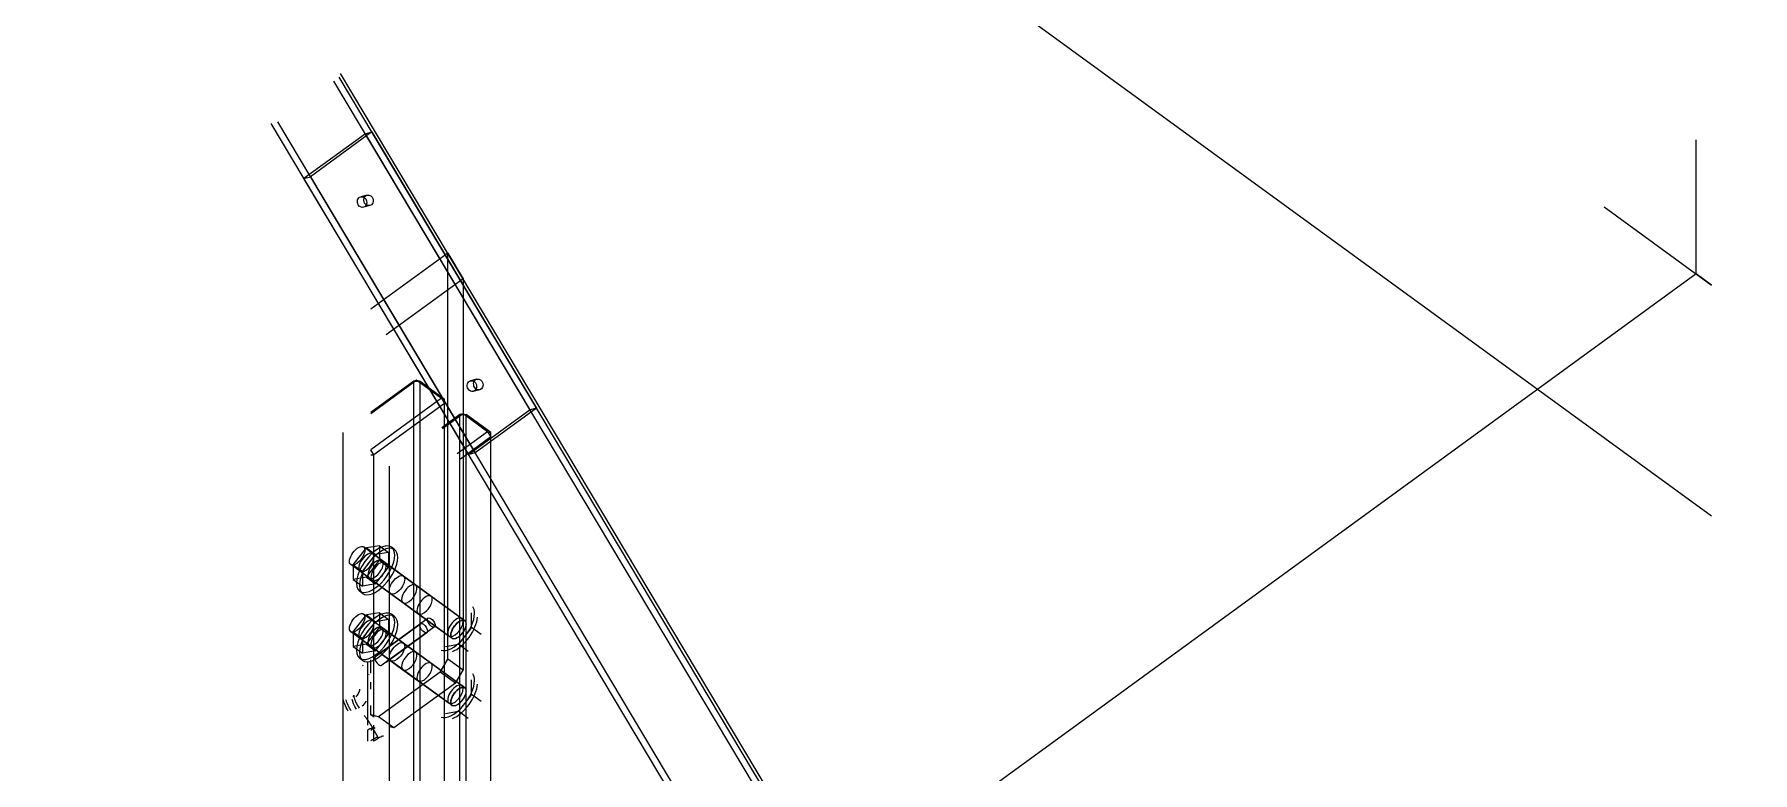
# Model space of a CAD drawing. Extents: x 0 to 478, y 0 to 494.
# Drawn here: x 197.9 to 277.1, y 369.1 to 403.1 of the extents above; entities that cross this region are included whole.
import ezdxf

# ---------------------------------------------------------------- set-up
doc = ezdxf.new("R2010")
doc.units = 0
doc.layers.get('0').update_dxf_attribs({"linetype": 'CONTINUOUS'})

msp = doc.modelspace()

# ---------------------------------------------------------------- linework, layer by layer
at = {"color": 253}
for p, q in [((275.171, 380.887), (133.75, 483.789)), ((355.858, 159.511), (211.707, 400.911)), ((356.154, 159.589), (211.946, 401.084)), ((356.21, 159.767), (212.003, 401.264)), ((353.028, 157.452), (208.821, 398.949)), ((353.325, 157.532), (209.119, 399.027)), ((213.154, 398.487), (210.324, 396.43)), ((213.45, 398.568), (210.621, 396.508)), ((213.154, 398.487), (213.45, 398.568)), ((220.743, 385.78), (213.154, 398.487)), ((213.45, 398.568), (221.039, 385.858)), ((274.464, 392.035), (274.464, 398.209)), ((210.324, 396.43), (210.621, 396.508)), ((217.915, 383.72), (210.324, 396.43)), ((210.621, 396.508), (218.211, 383.801)), ((213.236, 395.661), (212.94, 395.584)), ((213.365, 395.178), (213.068, 395.101)), ((270.221, 395.122), (275.171, 391.52)), ((216.947, 392.98), (213.413, 390.412)), ((216.947, 392.98), (217.656, 391.799)), ((216.947, 374.304), (216.947, 392.98)), ((274.464, 392.035), (202.692, 339.815)), ((217.656, 391.799), (214.12, 389.227)), ((217.656, 391.799), (217.656, 373.789)), ((275.171, 391.52), (274.464, 392.035)), ((215.533, 387.135), (213.413, 385.59)), ((215.393, 387.1), (213.413, 385.66)), ((215.533, 387.135), (215.393, 387.1)), ((215.393, 328.035), (215.393, 387.1)), ((215.393, 387.1), (215.675, 387.1)), ((215.533, 387.135), (215.675, 387.1)), ((215.533, 387.135), (216.665, 386.309)), ((215.675, 328.035), (215.675, 387.1)), ((215.675, 387.1), (216.807, 386.274)), ((218.295, 387.188), (217.999, 387.11)), ((216.665, 386.309), (213.413, 383.942)), ((216.665, 386.309), (216.807, 386.274)), ((216.665, 386.309), (216.807, 386.073)), ((216.807, 327.212), (216.807, 386.274)), ((216.807, 386.073), (216.807, 386.274)), ((218.424, 386.704), (218.128, 386.627)), ((216.807, 386.073), (213.553, 383.702)), ((217.514, 385.554), (216.676, 384.944)), ((217.656, 385.59), (216.703, 384.898)), ((216.807, 327.006), (216.807, 386.073)), ((217.656, 385.59), (217.514, 385.554)), ((217.514, 326.492), (217.514, 385.554)), ((217.514, 385.554), (217.796, 385.554)), ((218.787, 384.768), (217.656, 385.59)), ((217.656, 385.59), (217.796, 385.554)), ((218.928, 384.732), (217.796, 385.554)), ((217.796, 326.492), (217.796, 385.554)), ((220.743, 385.78), (217.915, 383.72)), ((221.039, 385.858), (218.211, 383.801)), ((221.039, 385.858), (220.743, 385.78)), ((212.139, 325.669), (212.139, 384.732)), ((218.787, 384.768), (217.39, 383.752)), ((218.787, 384.768), (218.928, 384.528)), ((218.787, 384.768), (218.928, 384.732)), ((218.928, 384.528), (218.928, 384.732)), ((218.928, 325.669), (218.928, 384.732)), ((213.553, 383.702), (213.413, 383.942)), ((218.928, 384.528), (217.532, 383.512)), ((218.928, 381.173), (218.928, 384.528)), ((213.413, 383.702), (213.553, 383.702)), ((213.553, 371.63), (213.553, 383.702)), ((214.261, 324.124), (214.261, 383.187)), ((218.211, 383.801), (217.915, 383.72)), ((212.6, 378.647), (213.201, 379.42)), ((214.909, 378.121), (213.07, 379.462)), ((213.801, 379.522), (213.201, 379.42)), ((213.201, 379.42), (213.625, 379.113)), ((213.918, 378.841), (213.494, 379.151)), ((214.226, 379.211), (213.625, 379.113)), ((213.801, 379.522), (214.226, 379.211)), ((213.801, 379.522), (213.801, 378.848)), ((214.226, 379.211), (214.226, 378.541)), ((214.501, 379.345), (214.359, 379.451)), ((214.321, 377.313), (212.483, 378.65)), ((212.6, 378.647), (213.024, 378.337)), ((212.6, 378.647), (212.6, 377.973)), ((213.33, 378.033), (212.906, 378.344)), ((213.024, 378.337), (213.625, 379.113)), ((213.201, 378.072), (213.801, 378.848)), ((213.625, 377.765), (214.226, 378.541)), ((213.801, 378.848), (214.226, 378.541)), ((214.06, 378.739), (213.918, 378.841)), ((214.06, 378.739), (215.474, 377.712)), ((213.201, 378.072), (212.6, 377.973)), ((212.6, 377.973), (213.024, 377.666)), ((213.024, 378.337), (213.024, 377.666)), ((213.625, 377.765), (213.024, 377.666)), ((213.201, 378.072), (213.625, 377.765)), ((213.472, 377.931), (213.33, 378.033)), ((213.472, 377.931), (214.886, 376.904)), ((217.737, 376.065), (214.909, 378.121)), ((215.474, 377.712), (216.181, 377.197)), ((213.031, 377.324), (212.889, 377.43)), ((217.148, 375.253), (214.321, 377.313)), ((214.886, 376.904), (215.593, 376.389)), ((216.181, 377.197), (217.595, 376.167)), ((212.6, 375.56), (213.201, 376.333)), ((213.024, 375.25), (213.625, 376.022)), ((214.909, 375.035), (213.07, 376.375)), ((213.801, 376.435), (213.201, 376.333)), ((213.201, 376.333), (213.625, 376.022)), ((213.918, 375.754), (213.494, 376.065)), ((216.045, 376.188), (213.619, 374.421)), ((214.226, 376.125), (213.625, 376.022)), ((213.801, 376.435), (214.226, 376.125)), ((213.801, 376.435), (213.801, 375.761)), ((214.226, 376.125), (214.226, 375.451)), ((214.501, 376.259), (214.359, 376.364)), ((215.593, 376.389), (217.008, 375.359)), ((217.737, 376.065), (217.595, 376.167)), ((218.044, 375.761), (218.044, 376.435)), ((214.321, 374.227), (212.483, 375.564)), ((212.6, 375.56), (213.024, 375.25)), ((212.6, 375.56), (212.6, 374.886)), ((213.33, 374.946), (212.906, 375.253)), ((213.024, 375.25), (213.024, 374.576)), ((213.201, 374.985), (213.801, 375.761)), ((213.619, 374.421), (215.69, 375.931)), ((213.625, 374.678), (214.226, 375.451)), ((213.801, 375.761), (214.226, 375.451)), ((216.338, 375.782), (213.913, 374.019)), ((214.06, 375.652), (213.918, 375.754)), ((214.06, 375.652), (215.474, 374.625)), ((214.12, 374.167), (215.985, 375.525)), ((217.148, 375.253), (217.008, 375.359)), ((218.044, 375.761), (217.443, 374.985)), ((218.496, 375.43), (218.044, 375.761)), ((212.139, 373.888), (212.139, 374.392)), ((213.201, 374.985), (212.6, 374.886)), ((212.6, 374.886), (213.024, 374.576)), ((213.625, 374.678), (213.024, 374.576)), ((213.201, 374.985), (213.625, 374.678)), ((213.472, 374.844), (213.33, 374.946)), ((213.472, 374.844), (214.886, 373.814)), ((217.737, 372.978), (214.909, 375.035)), ((215.474, 374.625), (216.181, 374.11)), ((216.841, 374.886), (217.443, 374.985)), ((217.895, 374.657), (217.443, 374.985)), ((213.031, 374.237), (212.889, 374.34)), ((213.019, 373.987), (213.061, 374.015)), ((213.271, 371.263), (213.271, 374.17)), ((213.413, 373.655), (213.413, 374.273)), ((216.595, 373.705), (213.765, 371.648)), ((217.148, 372.166), (214.321, 374.227)), ((214.886, 373.814), (215.593, 373.302)), ((216.181, 374.11), (217.595, 373.08)), ((216.595, 373.705), (216.947, 374.304)), ((217.302, 373.189), (216.595, 373.705)), ((217.656, 373.789), (216.947, 374.304)), ((217.302, 373.189), (217.656, 373.789)), ((213.313, 373.581), (213.326, 373.588)), ((213.413, 372.921), (213.413, 373.239)), ((217.302, 373.189), (214.474, 371.133)), ((215.593, 373.302), (217.008, 372.272)), ((217.737, 372.978), (217.595, 373.08)), ((218.044, 372.674), (218.044, 373.348)), ((212.139, 371.941), (212.139, 372.77)), ((213.413, 371.733), (213.413, 372.159)), ((217.148, 372.166), (217.008, 372.272)), ((218.044, 372.674), (217.443, 371.898)), ((218.496, 372.343), (218.044, 372.674)), ((213.519, 371.655), (213.413, 371.733)), ((213.765, 371.648), (213.413, 371.733)), ((213.553, 370.523), (213.553, 371.263)), ((214.474, 371.133), (213.765, 371.648)), ((216.841, 371.8), (217.443, 371.898)), ((217.895, 371.57), (217.443, 371.898)), ((213.271, 370.519), (213.271, 371.038)), ((213.746, 370.699), (213.494, 371.122)), ((214.474, 371.133), (214.261, 371.186)), ((214.261, 369.341), (214.261, 370.314))]:
    msp.add_line(p, q, dxfattribs=at)
for points in [[(212.827, 395.213), (212.787, 395.28), (212.776, 395.365), (212.798, 395.439)], [(212.798, 395.439), (212.82, 395.513), (212.872, 395.566), (212.94, 395.584)], [(213.068, 395.101), (212.979, 395.076), (212.882, 395.122), (212.827, 395.213)], [(212.94, 395.584), (213.055, 395.616), (213.175, 395.531), (213.211, 395.397)], [(213.211, 395.397), (213.247, 395.263), (213.183, 395.129), (213.068, 395.101)], [(213.123, 395.291), (213.083, 395.358), (213.072, 395.443), (213.094, 395.517)], [(213.094, 395.517), (213.116, 395.591), (213.169, 395.644), (213.236, 395.661)], [(213.365, 395.178), (213.275, 395.157), (213.178, 395.199), (213.123, 395.291)], [(213.236, 395.661), (213.35, 395.693), (213.472, 395.609), (213.508, 395.474)], [(213.508, 395.474), (213.543, 395.34), (213.479, 395.21), (213.365, 395.178)], [(217.858, 386.965), (217.88, 387.036), (217.933, 387.092), (217.999, 387.11)], [(217.999, 387.11), (218.114, 387.138), (218.236, 387.057), (218.272, 386.923)], [(218.155, 387.043), (218.176, 387.117), (218.229, 387.17), (218.295, 387.188)], [(218.295, 387.188), (218.411, 387.219), (218.532, 387.135), (218.568, 387.001)], [(217.887, 386.74), (217.846, 386.807), (217.835, 386.891), (217.858, 386.965)], [(218.128, 386.627), (218.039, 386.602), (217.941, 386.648), (217.887, 386.74)], [(218.272, 386.923), (218.307, 386.789), (218.243, 386.659), (218.128, 386.627)], [(218.184, 386.817), (218.142, 386.888), (218.131, 386.969), (218.155, 387.043)], [(218.424, 386.704), (218.335, 386.683), (218.237, 386.726), (218.184, 386.817)], [(218.568, 387.001), (218.604, 386.87), (218.539, 386.736), (218.424, 386.704)], [(212.483, 378.65), (212.374, 378.732), (212.418, 378.975), (212.58, 379.197)], [(212.58, 379.197), (212.743, 379.423), (212.962, 379.539), (213.07, 379.462)], [(213.13, 379.314), (213.13, 379.162), (213.028, 378.954), (212.878, 378.802)], [(213.494, 379.151), (213.386, 379.229), (213.166, 379.113), (213.005, 378.89)], [(213.07, 379.462), (213.11, 379.43), (213.13, 379.381), (213.13, 379.314)], [(214.359, 379.451), (214.089, 379.645), (213.541, 379.353), (213.134, 378.795)], [(214.501, 379.345), (214.231, 379.543), (213.681, 379.25), (213.276, 378.693)], [(213.553, 379.003), (213.553, 379.074), (213.533, 379.123), (213.494, 379.151)], [(214.508, 379.081), (214.508, 379.25), (214.457, 379.377), (214.359, 379.451)], [(214.65, 378.979), (214.65, 379.148), (214.598, 379.275), (214.501, 379.345)], [(212.878, 378.802), (212.729, 378.65), (212.568, 378.587), (212.483, 378.65)], [(213.134, 378.795), (212.728, 378.238), (212.619, 377.624), (212.889, 377.43)], [(213.276, 378.693), (212.87, 378.135), (212.76, 377.522), (213.031, 377.324)], [(213.005, 378.89), (212.842, 378.668), (212.798, 378.421), (212.906, 378.344)], [(212.906, 378.344), (212.992, 378.28), (213.154, 378.34), (213.303, 378.492)], [(213.428, 378.58), (213.267, 378.358), (213.222, 378.114), (213.33, 378.033)], [(213.428, 378.58), (213.267, 378.358), (213.222, 378.114), (213.33, 378.033)], [(213.303, 378.492), (213.451, 378.643), (213.553, 378.852), (213.553, 379.003)], [(213.57, 378.478), (213.407, 378.255), (213.363, 378.012), (213.472, 377.931)], [(213.57, 378.478), (213.407, 378.255), (213.363, 378.012), (213.472, 377.931)], [(213.918, 378.841), (213.811, 378.922), (213.59, 378.806), (213.428, 378.58)], [(213.918, 378.841), (213.811, 378.922), (213.59, 378.806), (213.428, 378.58)], [(214.06, 378.739), (213.952, 378.82), (213.732, 378.7), (213.57, 378.478)], [(214.06, 378.739), (213.952, 378.82), (213.732, 378.7), (213.57, 378.478)], [(213.727, 378.185), (213.876, 378.337), (213.978, 378.545), (213.978, 378.696)], [(213.727, 378.185), (213.876, 378.337), (213.978, 378.545), (213.978, 378.696)], [(213.869, 378.083), (214.018, 378.234), (214.12, 378.442), (214.12, 378.594)], [(213.869, 378.083), (214.018, 378.234), (214.12, 378.442), (214.12, 378.594)], [(213.881, 377.804), (214.253, 378.185), (214.508, 378.703), (214.508, 379.081)], [(213.978, 378.696), (213.978, 378.763), (213.957, 378.813), (213.918, 378.841)], [(213.978, 378.696), (213.978, 378.763), (213.957, 378.813), (213.918, 378.841)], [(214.022, 377.702), (214.395, 378.083), (214.65, 378.601), (214.65, 378.979)], [(214.12, 378.594), (214.12, 378.661), (214.099, 378.71), (214.06, 378.739)], [(214.12, 378.594), (214.12, 378.661), (214.099, 378.71), (214.06, 378.739)], [(212.889, 377.43), (213.105, 377.271), (213.508, 377.423), (213.881, 377.804)], [(213.031, 377.324), (213.246, 377.169), (213.65, 377.321), (214.022, 377.702)], [(213.33, 378.033), (213.417, 377.97), (213.578, 378.033), (213.727, 378.185)], [(213.33, 378.033), (213.417, 377.97), (213.578, 378.033), (213.727, 378.185)], [(213.472, 377.931), (213.559, 377.871), (213.72, 377.931), (213.869, 378.083)], [(213.472, 377.931), (213.559, 377.871), (213.72, 377.931), (213.869, 378.083)], [(214.321, 377.313), (214.212, 377.391), (214.256, 377.638), (214.419, 377.86)], [(214.419, 377.86), (214.581, 378.083), (214.8, 378.202), (214.909, 378.121)], [(214.968, 377.977), (214.968, 377.825), (214.866, 377.617), (214.716, 377.465)], [(214.909, 378.121), (214.948, 378.097), (214.968, 378.044), (214.968, 377.977)], [(215.474, 377.712), (215.367, 377.79), (215.146, 377.673), (214.983, 377.451)], [(215.474, 377.712), (215.367, 377.79), (215.146, 377.673), (214.983, 377.451)], [(215.283, 377.052), (215.432, 377.204), (215.533, 377.412), (215.533, 377.564)], [(215.283, 377.052), (215.432, 377.204), (215.533, 377.412), (215.533, 377.564)], [(215.533, 377.564), (215.533, 377.631), (215.513, 377.684), (215.474, 377.712)], [(215.533, 377.564), (215.533, 377.631), (215.513, 377.684), (215.474, 377.712)], [(214.716, 377.465), (214.568, 377.313), (214.406, 377.25), (214.321, 377.313)], [(214.983, 377.451), (214.821, 377.225), (214.778, 376.982), (214.886, 376.904)], [(214.983, 377.451), (214.821, 377.225), (214.778, 376.982), (214.886, 376.904)], [(214.886, 376.904), (214.973, 376.841), (215.134, 376.901), (215.283, 377.052)], [(214.886, 376.904), (214.973, 376.841), (215.134, 376.901), (215.283, 377.052)], [(215.69, 376.936), (215.529, 376.71), (215.485, 376.467), (215.593, 376.389)], [(215.69, 376.936), (215.529, 376.71), (215.485, 376.467), (215.593, 376.389)], [(216.181, 377.197), (216.074, 377.275), (215.853, 377.158), (215.69, 376.936)], [(216.181, 377.197), (216.074, 377.275), (215.853, 377.158), (215.69, 376.936)], [(215.99, 376.537), (216.138, 376.693), (216.24, 376.901), (216.24, 377.049)], [(215.99, 376.537), (216.138, 376.693), (216.24, 376.901), (216.24, 377.049)], [(216.24, 377.049), (216.24, 377.119), (216.22, 377.169), (216.181, 377.197)], [(216.24, 377.049), (216.24, 377.119), (216.22, 377.169), (216.181, 377.197)], [(212.483, 375.564), (212.374, 375.645), (212.418, 375.888), (212.58, 376.111)], [(212.58, 376.111), (212.743, 376.333), (212.962, 376.453), (213.07, 376.375)], [(213.13, 376.227), (213.13, 376.075), (213.028, 375.867), (212.878, 375.715)], [(213.494, 376.065), (213.386, 376.142), (213.166, 376.026), (213.005, 375.804)], [(213.07, 376.375), (213.11, 376.343), (213.13, 376.294), (213.13, 376.227)], [(214.359, 376.364), (214.089, 376.559), (213.541, 376.266), (213.134, 375.708)], [(214.501, 376.259), (214.231, 376.456), (213.681, 376.163), (213.276, 375.606)], [(213.553, 375.916), (213.553, 375.987), (213.533, 376.036), (213.494, 376.065)], [(213.881, 374.717), (214.253, 375.098), (214.508, 375.617), (214.508, 375.994)], [(214.508, 375.994), (214.508, 376.163), (214.457, 376.29), (214.359, 376.364)], [(214.65, 375.892), (214.65, 376.061), (214.598, 376.188), (214.501, 376.259)], [(215.593, 376.389), (215.68, 376.326), (215.841, 376.386), (215.99, 376.537)], [(215.593, 376.389), (215.68, 376.326), (215.841, 376.386), (215.99, 376.537)], [(216.014, 376.111), (216.014, 376.146), (216.025, 376.174), (216.045, 376.188)], [(216.14, 375.857), (216.065, 375.934), (216.014, 376.036), (216.014, 376.111)], [(216.045, 376.188), (216.099, 376.223), (216.209, 376.167), (216.29, 376.054)], [(216.29, 376.054), (216.371, 375.945), (216.392, 375.821), (216.338, 375.782)], [(217.595, 376.167), (217.488, 376.248), (217.268, 376.132), (217.106, 375.906)], [(217.595, 376.167), (217.488, 376.248), (217.268, 376.132), (217.106, 375.906)], [(217.737, 376.065), (217.629, 376.142), (217.409, 376.026), (217.246, 375.804)], [(217.376, 375.948), (217.42, 375.987), (217.466, 376.022), (217.511, 376.047)], [(217.404, 375.511), (217.554, 375.662), (217.656, 375.871), (217.656, 376.022)], [(217.404, 375.511), (217.554, 375.662), (217.656, 375.871), (217.656, 376.022)], [(217.511, 376.047), (217.588, 376.086), (217.658, 376.1), (217.709, 376.079)], [(217.656, 376.022), (217.656, 376.089), (217.635, 376.139), (217.595, 376.167)], [(217.656, 376.022), (217.656, 376.089), (217.635, 376.139), (217.595, 376.167)], [(217.618, 375.193), (217.96, 375.571), (218.185, 376.051), (218.185, 376.407)], [(217.709, 376.079), (217.719, 376.075), (217.729, 376.072), (217.737, 376.065)], [(217.796, 375.916), (217.796, 375.987), (217.775, 376.036), (217.737, 376.065)], [(217.737, 376.065), (217.754, 376.054), (217.767, 376.036), (217.777, 376.015)], [(217.777, 376.015), (217.789, 375.987), (217.796, 375.955), (217.796, 375.916)], [(217.933, 375.303), (218.157, 375.613), (218.302, 375.955), (218.324, 376.23)], [(218.185, 376.407), (218.185, 376.534), (218.156, 376.636), (218.099, 376.71)], [(212.878, 375.715), (212.729, 375.564), (212.568, 375.5), (212.483, 375.564)], [(213.134, 375.708), (212.728, 375.147), (212.619, 374.537), (212.889, 374.34)], [(213.276, 375.606), (212.87, 375.049), (212.76, 374.435), (213.031, 374.237)], [(213.005, 375.804), (212.842, 375.581), (212.798, 375.334), (212.906, 375.253)], [(212.906, 375.253), (212.992, 375.193), (213.154, 375.253), (213.303, 375.405)], [(213.428, 375.493), (213.267, 375.271), (213.222, 375.027), (213.33, 374.946)], [(213.428, 375.493), (213.267, 375.271), (213.222, 375.027), (213.33, 374.946)], [(213.303, 375.405), (213.451, 375.557), (213.553, 375.765), (213.553, 375.916)], [(213.57, 375.391), (213.407, 375.169), (213.363, 374.922), (213.472, 374.844)], [(213.57, 375.391), (213.407, 375.169), (213.363, 374.922), (213.472, 374.844)], [(213.918, 375.754), (213.811, 375.835), (213.59, 375.719), (213.428, 375.493)], [(213.918, 375.754), (213.811, 375.835), (213.59, 375.719), (213.428, 375.493)], [(214.06, 375.652), (213.952, 375.733), (213.732, 375.613), (213.57, 375.391)], [(214.06, 375.652), (213.952, 375.733), (213.732, 375.613), (213.57, 375.391)], [(213.727, 375.098), (213.876, 375.25), (213.978, 375.458), (213.978, 375.61)], [(213.727, 375.098), (213.876, 375.25), (213.978, 375.458), (213.978, 375.61)], [(213.869, 374.996), (214.018, 375.147), (214.12, 375.356), (214.12, 375.507)], [(213.869, 374.996), (214.018, 375.147), (214.12, 375.356), (214.12, 375.507)], [(213.978, 375.61), (213.978, 375.677), (213.957, 375.726), (213.918, 375.754)], [(213.978, 375.61), (213.978, 375.677), (213.957, 375.726), (213.918, 375.754)], [(214.022, 374.615), (214.395, 374.996), (214.65, 375.514), (214.65, 375.892)], [(214.12, 375.507), (214.12, 375.574), (214.099, 375.624), (214.06, 375.652)], [(214.12, 375.507), (214.12, 375.574), (214.099, 375.624), (214.06, 375.652)], [(215.74, 375.655), (215.659, 375.768), (215.637, 375.888), (215.69, 375.931)], [(215.69, 375.931), (215.698, 375.934), (215.704, 375.938), (215.711, 375.938)], [(215.711, 375.938), (215.775, 375.955), (215.878, 375.885), (215.95, 375.779)], [(215.985, 375.525), (215.93, 375.486), (215.821, 375.546), (215.74, 375.655)], [(215.95, 375.779), (216.02, 375.673), (216.035, 375.56), (215.985, 375.525)], [(216.338, 375.782), (216.295, 375.751), (216.214, 375.782), (216.14, 375.857)], [(216.644, 374.714), (216.89, 374.625), (217.277, 374.819), (217.618, 375.193)], [(217.106, 375.906), (216.943, 375.684), (216.899, 375.437), (217.008, 375.359)], [(217.106, 375.906), (216.943, 375.684), (216.899, 375.437), (217.008, 375.359)], [(217.008, 375.359), (217.093, 375.296), (217.255, 375.356), (217.404, 375.511)], [(217.008, 375.359), (217.093, 375.296), (217.255, 375.356), (217.404, 375.511)], [(217.246, 375.804), (217.084, 375.581), (217.041, 375.334), (217.148, 375.253)], [(217.109, 375.306), (217.083, 375.359), (217.083, 375.437), (217.109, 375.528)], [(217.109, 375.528), (217.124, 375.581), (217.146, 375.638), (217.176, 375.691)], [(217.148, 375.253), (217.132, 375.267), (217.118, 375.285), (217.109, 375.306)], [(217.148, 375.253), (217.235, 375.193), (217.396, 375.253), (217.545, 375.405)], [(217.176, 375.243), (217.166, 375.243), (217.157, 375.25), (217.148, 375.253)], [(217.172, 374.646), (217.428, 374.752), (217.708, 374.996), (217.933, 375.303)], [(217.176, 375.691), (217.229, 375.786), (217.297, 375.878), (217.376, 375.948)], [(217.376, 375.274), (217.297, 375.232), (217.229, 375.221), (217.176, 375.243)], [(217.511, 375.373), (217.466, 375.331), (217.42, 375.299), (217.376, 375.274)], [(217.709, 375.627), (217.658, 375.532), (217.588, 375.444), (217.511, 375.373)], [(217.545, 375.405), (217.694, 375.557), (217.796, 375.765), (217.796, 375.916)], [(217.777, 375.793), (217.763, 375.74), (217.74, 375.684), (217.709, 375.627)], [(217.796, 375.916), (217.796, 375.878), (217.789, 375.839), (217.777, 375.793)], [(212.889, 374.34), (213.105, 374.184), (213.508, 374.336), (213.881, 374.717)], [(213.031, 374.237), (213.246, 374.082), (213.65, 374.234), (214.022, 374.615)], [(213.33, 374.946), (213.417, 374.883), (213.578, 374.946), (213.727, 375.098)], [(213.33, 374.946), (213.417, 374.883), (213.578, 374.946), (213.727, 375.098)], [(213.472, 374.844), (213.559, 374.781), (213.72, 374.844), (213.869, 374.996)], [(213.472, 374.844), (213.559, 374.781), (213.72, 374.844), (213.869, 374.996)], [(213.619, 374.421), (213.599, 374.407), (213.589, 374.382), (213.589, 374.347)], [(214.321, 374.227), (214.212, 374.304), (214.256, 374.551), (214.419, 374.773)], [(214.419, 374.773), (214.581, 374.996), (214.8, 375.116), (214.909, 375.035)], [(214.968, 374.89), (214.968, 374.738), (214.866, 374.53), (214.716, 374.378)], [(214.909, 375.035), (214.948, 375.006), (214.968, 374.957), (214.968, 374.89)], [(215.474, 374.625), (215.367, 374.703), (215.146, 374.586), (214.983, 374.361)], [(215.474, 374.625), (215.367, 374.703), (215.146, 374.586), (214.983, 374.361)], [(215.283, 373.966), (215.432, 374.117), (215.533, 374.325), (215.533, 374.477)], [(215.283, 373.966), (215.432, 374.117), (215.533, 374.325), (215.533, 374.477)], [(215.533, 374.477), (215.533, 374.544), (215.513, 374.594), (215.474, 374.625)], [(215.533, 374.477), (215.533, 374.544), (215.513, 374.594), (215.474, 374.625)], [(213.589, 374.347), (213.588, 374.262), (213.666, 374.124), (213.757, 374.054)], [(213.757, 374.054), (213.818, 374.008), (213.88, 373.994), (213.913, 374.019)], [(214.716, 374.378), (214.568, 374.227), (214.406, 374.163), (214.321, 374.227)], [(214.983, 374.361), (214.821, 374.138), (214.778, 373.895), (214.886, 373.814)], [(214.983, 374.361), (214.821, 374.138), (214.778, 373.895), (214.886, 373.814)], [(214.886, 373.814), (214.973, 373.754), (215.134, 373.814), (215.283, 373.966)], [(214.886, 373.814), (214.973, 373.754), (215.134, 373.814), (215.283, 373.966)], [(215.69, 373.849), (215.529, 373.623), (215.485, 373.38), (215.593, 373.302)], [(215.69, 373.849), (215.529, 373.623), (215.485, 373.38), (215.593, 373.302)], [(216.181, 374.11), (216.074, 374.188), (215.853, 374.071), (215.69, 373.849)], [(216.181, 374.11), (216.074, 374.188), (215.853, 374.071), (215.69, 373.849)], [(215.99, 373.451), (216.138, 373.606), (216.24, 373.814), (216.24, 373.962)], [(215.99, 373.451), (216.138, 373.606), (216.24, 373.814), (216.24, 373.962)], [(216.24, 373.962), (216.24, 374.029), (216.22, 374.082), (216.181, 374.11)], [(216.24, 373.962), (216.24, 374.029), (216.22, 374.082), (216.181, 374.11)], [(218.185, 373.32), (218.185, 373.447), (218.156, 373.549), (218.099, 373.623)], [(212.846, 372.738), (212.874, 372.794), (212.894, 372.854), (212.907, 372.921)], [(215.593, 373.302), (215.68, 373.239), (215.841, 373.299), (215.99, 373.451)], [(215.593, 373.302), (215.68, 373.239), (215.841, 373.299), (215.99, 373.451)], [(217.106, 372.819), (216.943, 372.597), (216.899, 372.35), (217.008, 372.272)], [(217.106, 372.819), (216.943, 372.597), (216.899, 372.35), (217.008, 372.272)], [(217.595, 373.08), (217.488, 373.158), (217.268, 373.045), (217.106, 372.819)], [(217.595, 373.08), (217.488, 373.158), (217.268, 373.045), (217.106, 372.819)], [(217.176, 372.604), (217.229, 372.699), (217.297, 372.791), (217.376, 372.861)], [(217.737, 372.978), (217.629, 373.055), (217.409, 372.939), (217.246, 372.717)], [(217.376, 372.861), (217.42, 372.9), (217.466, 372.936), (217.511, 372.96)], [(217.404, 372.424), (217.554, 372.576), (217.656, 372.784), (217.656, 372.932)], [(217.404, 372.424), (217.554, 372.576), (217.656, 372.784), (217.656, 372.932)], [(217.511, 372.96), (217.588, 372.999), (217.658, 373.013), (217.709, 372.992)], [(217.545, 372.318), (217.694, 372.47), (217.796, 372.678), (217.796, 372.83)], [(217.656, 372.932), (217.656, 373.003), (217.635, 373.052), (217.595, 373.08)], [(217.656, 372.932), (217.656, 373.003), (217.635, 373.052), (217.595, 373.08)], [(217.618, 372.106), (217.96, 372.48), (218.185, 372.964), (218.185, 373.32)], [(217.709, 372.992), (217.719, 372.988), (217.729, 372.985), (217.737, 372.978)], [(217.796, 372.83), (217.796, 372.9), (217.775, 372.95), (217.737, 372.978)], [(217.737, 372.978), (217.754, 372.967), (217.767, 372.95), (217.777, 372.928)], [(217.777, 372.928), (217.789, 372.9), (217.796, 372.868), (217.796, 372.83)], [(217.796, 372.83), (217.796, 372.791), (217.789, 372.752), (217.777, 372.706)], [(217.933, 372.216), (218.157, 372.526), (218.302, 372.868), (218.324, 373.144)], [(212.208, 372.226), (212.175, 372.311), (212.152, 372.389), (212.137, 372.466)], [(212.36, 371.912), (212.301, 372.018), (212.249, 372.124), (212.208, 372.226)], [(212.502, 371.923), (212.405, 372.082), (212.314, 372.258), (212.258, 372.427)], [(212.748, 371.99), (212.638, 372.166), (212.564, 372.343), (212.55, 372.449)], [(212.582, 372.579), (212.605, 372.593), (212.622, 372.629), (212.62, 372.636)], [(212.62, 372.636), (212.617, 372.636), (212.619, 372.611), (212.626, 372.569)], [(212.626, 372.569), (212.637, 372.509), (212.667, 372.417), (212.708, 372.325)], [(212.708, 372.325), (212.753, 372.233), (212.804, 372.138), (212.863, 372.046)], [(212.729, 372.569), (212.776, 372.614), (212.815, 372.671), (212.846, 372.738)], [(213.008, 372.145), (213.083, 372.209), (213.151, 372.283), (213.207, 372.368)], [(216.644, 371.627), (216.89, 371.539), (217.277, 371.729), (217.618, 372.106)], [(217.008, 372.272), (217.093, 372.209), (217.255, 372.269), (217.404, 372.424)], [(217.008, 372.272), (217.093, 372.209), (217.255, 372.269), (217.404, 372.424)], [(217.246, 372.717), (217.084, 372.491), (217.041, 372.248), (217.148, 372.166)], [(217.109, 372.219), (217.083, 372.272), (217.083, 372.35), (217.109, 372.442)], [(217.109, 372.442), (217.124, 372.495), (217.146, 372.551), (217.176, 372.604)], [(217.148, 372.166), (217.132, 372.181), (217.118, 372.198), (217.109, 372.219)], [(217.148, 372.166), (217.235, 372.106), (217.396, 372.166), (217.545, 372.318)], [(217.176, 372.152), (217.166, 372.156), (217.157, 372.163), (217.148, 372.166)], [(217.172, 371.56), (217.428, 371.666), (217.708, 371.909), (217.933, 372.216)], [(217.376, 372.188), (217.297, 372.145), (217.229, 372.135), (217.176, 372.152)], [(217.511, 372.286), (217.466, 372.244), (217.42, 372.212), (217.376, 372.188)], [(217.709, 372.544), (217.658, 372.445), (217.588, 372.357), (217.511, 372.286)], [(217.777, 372.706), (217.763, 372.653), (217.74, 372.597), (217.709, 372.544)], [(213.093, 371.718), (213.125, 371.68), (213.156, 371.637), (213.189, 371.591)], [(213.189, 371.591), (213.294, 371.447), (213.395, 371.288), (213.494, 371.122)], [(213.366, 371.087), (213.331, 371.069), (213.293, 371.048), (213.256, 371.027)], [(213.494, 371.122), (213.486, 371.136), (213.438, 371.122), (213.367, 371.087)], [(213.402, 371.027), (213.462, 371.069), (213.546, 371.122), (213.614, 371.154)], [(213.402, 371.027), (213.467, 371.073), (213.501, 371.108), (213.494, 371.122)], [(213.622, 370.664), (213.552, 370.632), (213.47, 370.582), (213.409, 370.537)], [(213.549, 370.533), (213.586, 370.554), (213.624, 370.579), (213.655, 370.604)], [(213.746, 370.699), (213.739, 370.709), (213.691, 370.699), (213.622, 370.664)], [(213.655, 370.604), (213.718, 370.65), (213.8, 370.699), (213.869, 370.731)], [(213.655, 370.604), (213.717, 370.65), (213.797, 370.695), (213.866, 370.727)], [(213.655, 370.604), (213.718, 370.65), (213.754, 370.685), (213.746, 370.699)], [(213.869, 370.731), (213.939, 370.762), (213.986, 370.777), (213.993, 370.762)]]:
    msp.add_open_spline(points, degree=3, dxfattribs=at)

doc.saveas('drawing.dxf')
